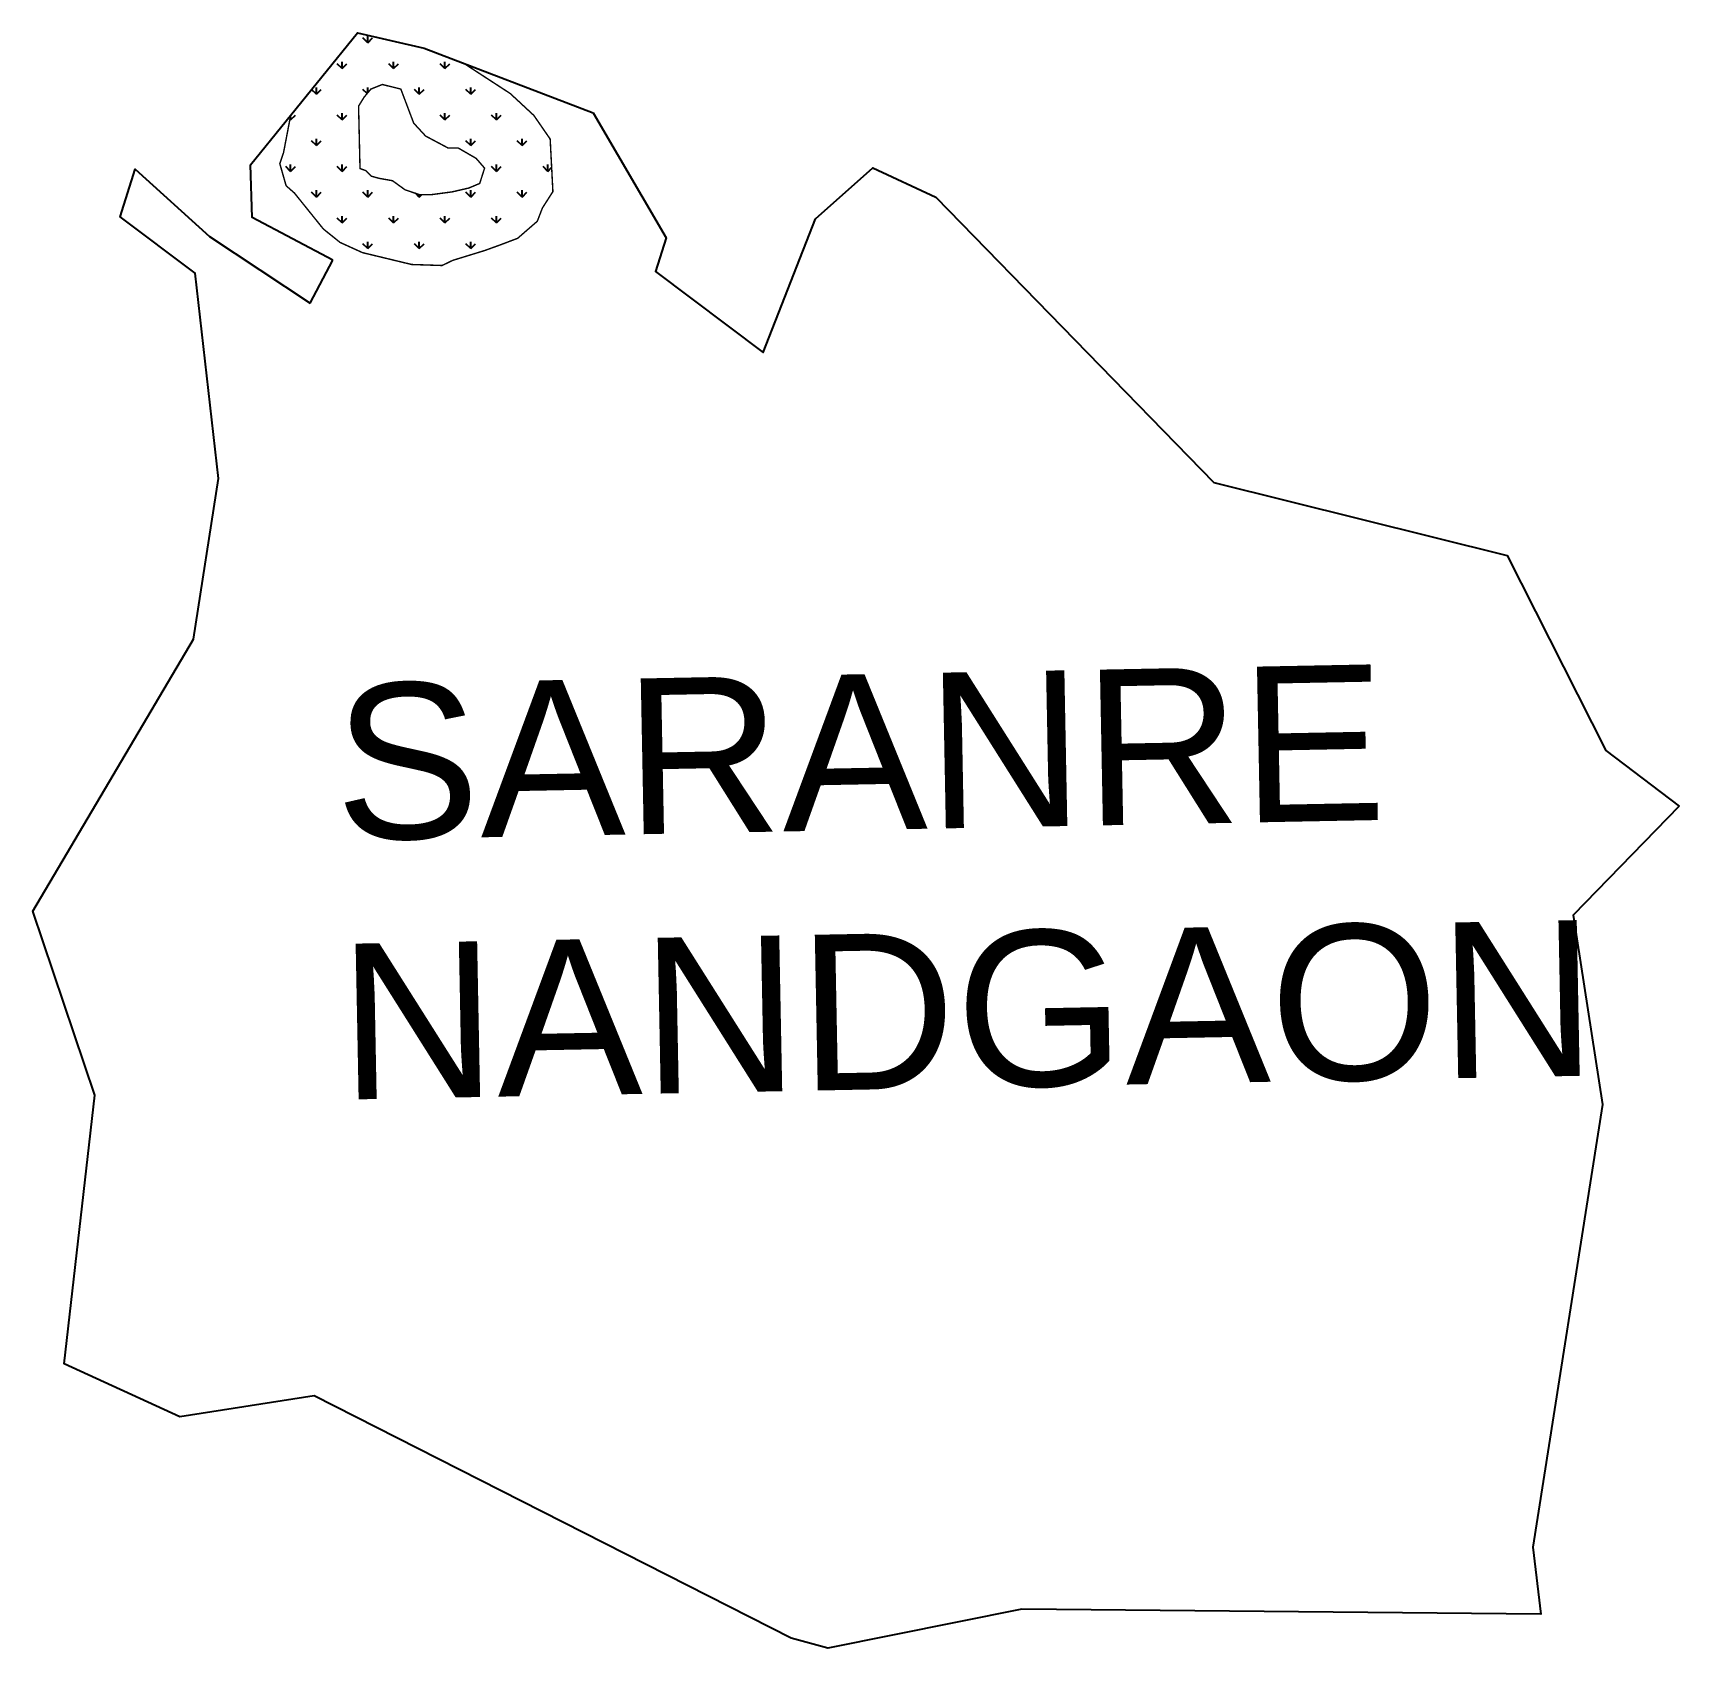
# Model space of a CAD drawing. Header units: metres. Extents: x 279753 to 280902, y 2031452 to 2032580.
import ezdxf

# ---------------------------------------------------------------- set-up
doc = ezdxf.new("R2010")
doc.units = ezdxf.units.M
for name, color, linetype in [('MANGROOVE BUFFER ZONE', 120, 'Continuous'), ('village', 3, 'Continuous'), ('VILLAGE NAME', 250, 'Continuous')]:
    doc.layers.add(name, color=color, linetype=linetype)
doc.styles.get("Standard").update_dxf_attribs({"font": 'simplex.shx'})

msp = doc.modelspace()

# ---------------------------------------------------------------- hatches: boundary and pattern name
at = {"layer": 'MANGROOVE BUFFER ZONE'}
h = msp.add_hatch(dxfattribs=at)
h.set_pattern_fill('GRASS', color=256)
h.paths.add_polyline_path([(280104.8, 2032448.6), (280108.4, 2032457.9), (280115.7, 2032469.3), (280113.8, 2032506), (280102.4, 2032522.5), (280085.9, 2032537.8), (280053.3, 2032559), (280025.7, 2032569.5), (279979.2, 2032580.1), (279932.7, 2032522.7), (279932.3, 2032521.1), (279927.6, 2032496.5), (279925, 2032488.8), (279929.4, 2032473.4), (279935.2, 2032468.3), (279955.4, 2032443.2), (279967.1, 2032433.8), (279982.7, 2032426.7), (280017.1, 2032418.4), (280038.3, 2032417.7), (280045.8, 2032421.3), (280068.2, 2032428.2), (280078.7, 2032432), (280091.1, 2032436.7)])
h.paths.add_polyline_path([(280045.3, 2032469.1), (280031, 2032467.2), (280022.4, 2032467.2), (280012.4, 2032470.6), (280003.7, 2032476.9), (279994.2, 2032478.6), (279988.8, 2032480.1), (279984.9, 2032484), (279981, 2032485.4), (279980, 2032529), (279983.9, 2032535.3), (279988.6, 2032540.9), (279996.6, 2032544.1), (280009.5, 2032540.9), (280018.5, 2032517.1), (280026.8, 2032508.1), (280042.4, 2032499.8), (280049.5, 2032499.8), (280062.1, 2032492.5), (280068, 2032485.7), (280064.6, 2032475), (280057, 2032471.8)], flags=16)

# ---------------------------------------------------------------- linework, layer by layer
at = {"color": 3, "flags": 128}
msp.add_lwpolyline([(279946.3, 2032391.5), (279962.1, 2032421.4)], dxfattribs=at)
at = {"layer": 'MANGROOVE BUFFER ZONE', "const_width": 1, "flags": 128}
msp.add_lwpolyline([(279932.7, 2032522.7), (279932.3, 2032521.1), (279927.6, 2032496.5), (279925, 2032488.8), (279929.4, 2032473.4), (279935.2, 2032468.3), (279955.4, 2032443.2), (279967.1, 2032433.8), (279982.7, 2032426.7), (280017.1, 2032418.4), (280038.3, 2032417.7), (280045.8, 2032421.3), (280068.2, 2032428.2), (280078.7, 2032432), (280091.1, 2032436.7), (280104.8, 2032448.6), (280108.4, 2032457.9), (280115.7, 2032469.3), (280113.8, 2032506), (280102.4, 2032522.5), (280085.9, 2032537.8), (280053.3, 2032559)], dxfattribs=at)
msp.add_lwpolyline([(280049.5, 2032499.8), (280062.1, 2032492.5), (280068, 2032485.7), (280064.6, 2032475), (280057, 2032471.8), (280045.3, 2032469.1), (280031, 2032467.2), (280022.4, 2032467.2), (280012.4, 2032470.6), (280003.7, 2032476.9), (279994.2, 2032478.6), (279988.8, 2032480.1), (279984.9, 2032484), (279981, 2032485.4), (279980, 2032529), (279983.9, 2032535.3), (279988.6, 2032540.9), (279996.6, 2032544.1), (280009.5, 2032540.9), (280018.5, 2032517.1), (280026.8, 2032508.1), (280042.4, 2032499.8)], close=True, dxfattribs=at)
at = {"layer": 'village', "color": 3}
for points in [[(279962.1, 2032421.4, 0), (279905.6, 2032451.3, 0), (279904.6, 2032488, 0), (279979.2, 2032580.1, 0), (280025.7, 2032569.5, 0), (280143.9, 2032524.4, 0), (280194.9, 2032437.1, 0), (280187.4, 2032413.5, 0), (280262.5, 2032356.9, 0), (280299.2, 2032450.2, 0), (280339.1, 2032486, 0), (280383.2, 2032465.5, 0), (280577.2, 2032266.2, 0), (280782.2, 2032215.3, 0), (280850.9, 2032079.1, 0), (280902.2, 2032040.1, 0)], [(280902.2, 2032040.1, 0), (280828.3, 2031964.1, 0), (280848.7, 2031831.9, 0), (280800.1, 2031522.7, 0), (280805.6, 2031476, 0), (280443.1, 2031479.4, 0), (280307.6, 2031452.3, 0), (280282.1, 2031459.2, 0), (279948.9, 2031628.5, 0), (279855.1, 2031613.7, 0), (279774.3, 2031650.7, 0), (279795.8, 2031838.4, 0), (279752.6, 2031966.8, 0), (279864.7, 2032156.7, 0), (279882.1, 2032269, 0), (279866, 2032412.4, 0), (279813.4, 2032451.8, 0), (279824, 2032485, 0), (279875.9, 2032437.9, 0), (279946.3, 2032391.5, 0)]]:
    msp.add_polyline3d(points, dxfattribs=at)

# ---------------------------------------------------------------- texts
at = {"layer": 'VILLAGE NAME', "insert": (279962, 2032125.2), "char_height": 108.748, "attachment_point": 1, "rotation": 1.1028}
msp.add_mtext_dynamic_manual_height_columns('{\\fArial|b0|i0|c0|p34;SARANRE NANDGAON}', width=902.068, gutter_width=543.7, heights=[0], dxfattribs=at)

doc.saveas('drawing.dxf')
